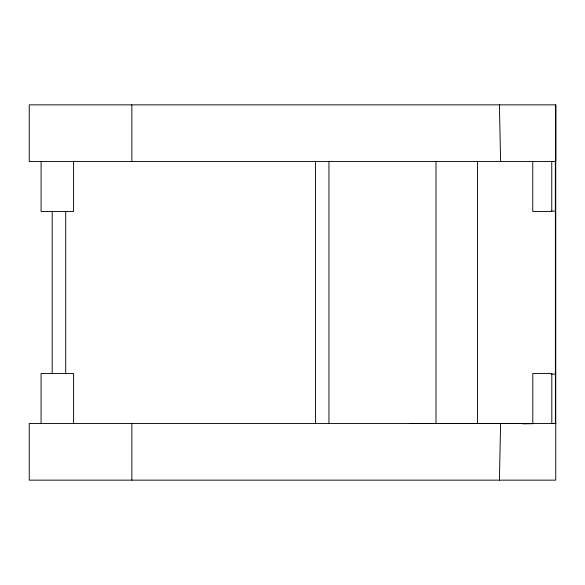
<?xml version="1.0" encoding="UTF-8"?>
<svg xmlns="http://www.w3.org/2000/svg" width="585" height="585" viewBox="0 0 585 585"><rect width="100%" height="100%" fill="white"/><g stroke="black" fill="none" stroke-linecap="round" stroke-linejoin="round"><path stroke-width="0.88" d="M555.75 104.854L555.75 161.548L29.25 161.548L29.25 104.854L555.75 104.854L555.75 480.146L29.25 480.146L29.25 423.452L533.001 423.467M499.414 480.146L500.592 423.452M478.303 423.467L555.75 423.452L555.399 422.604M522.69 423.84L533.52 423.664M410.048 423.452L481.784 423.467M551.041 423.46L555.75 423.452M551.158 211.126L555.392 211.126L555.399 161.548L555.399 423.452M551.202 374.093L555.399 374.093M499.414 104.854L500.592 161.548M551.809 423.452L551.809 373.501L532.796 373.501L532.796 423.452M551.757 161.548L551.757 211.499L532.745 211.499L532.745 161.548M477.535 161.548L477.535 423.481M436.015 161.548L436.015 423.481M328.953 161.548L328.953 423.452M315.454 161.548L315.454 423.452M131.852 104.854L131.852 161.548M131.852 423.452L131.852 480.146M73.586 161.548L73.586 211.499L41.089 211.499L41.089 161.548M73.608 423.452L73.608 373.501L41.067 373.501L41.067 423.452M65.703 211.28L65.703 373.822M52.204 211.28L52.204 373.822"/></g></svg>
